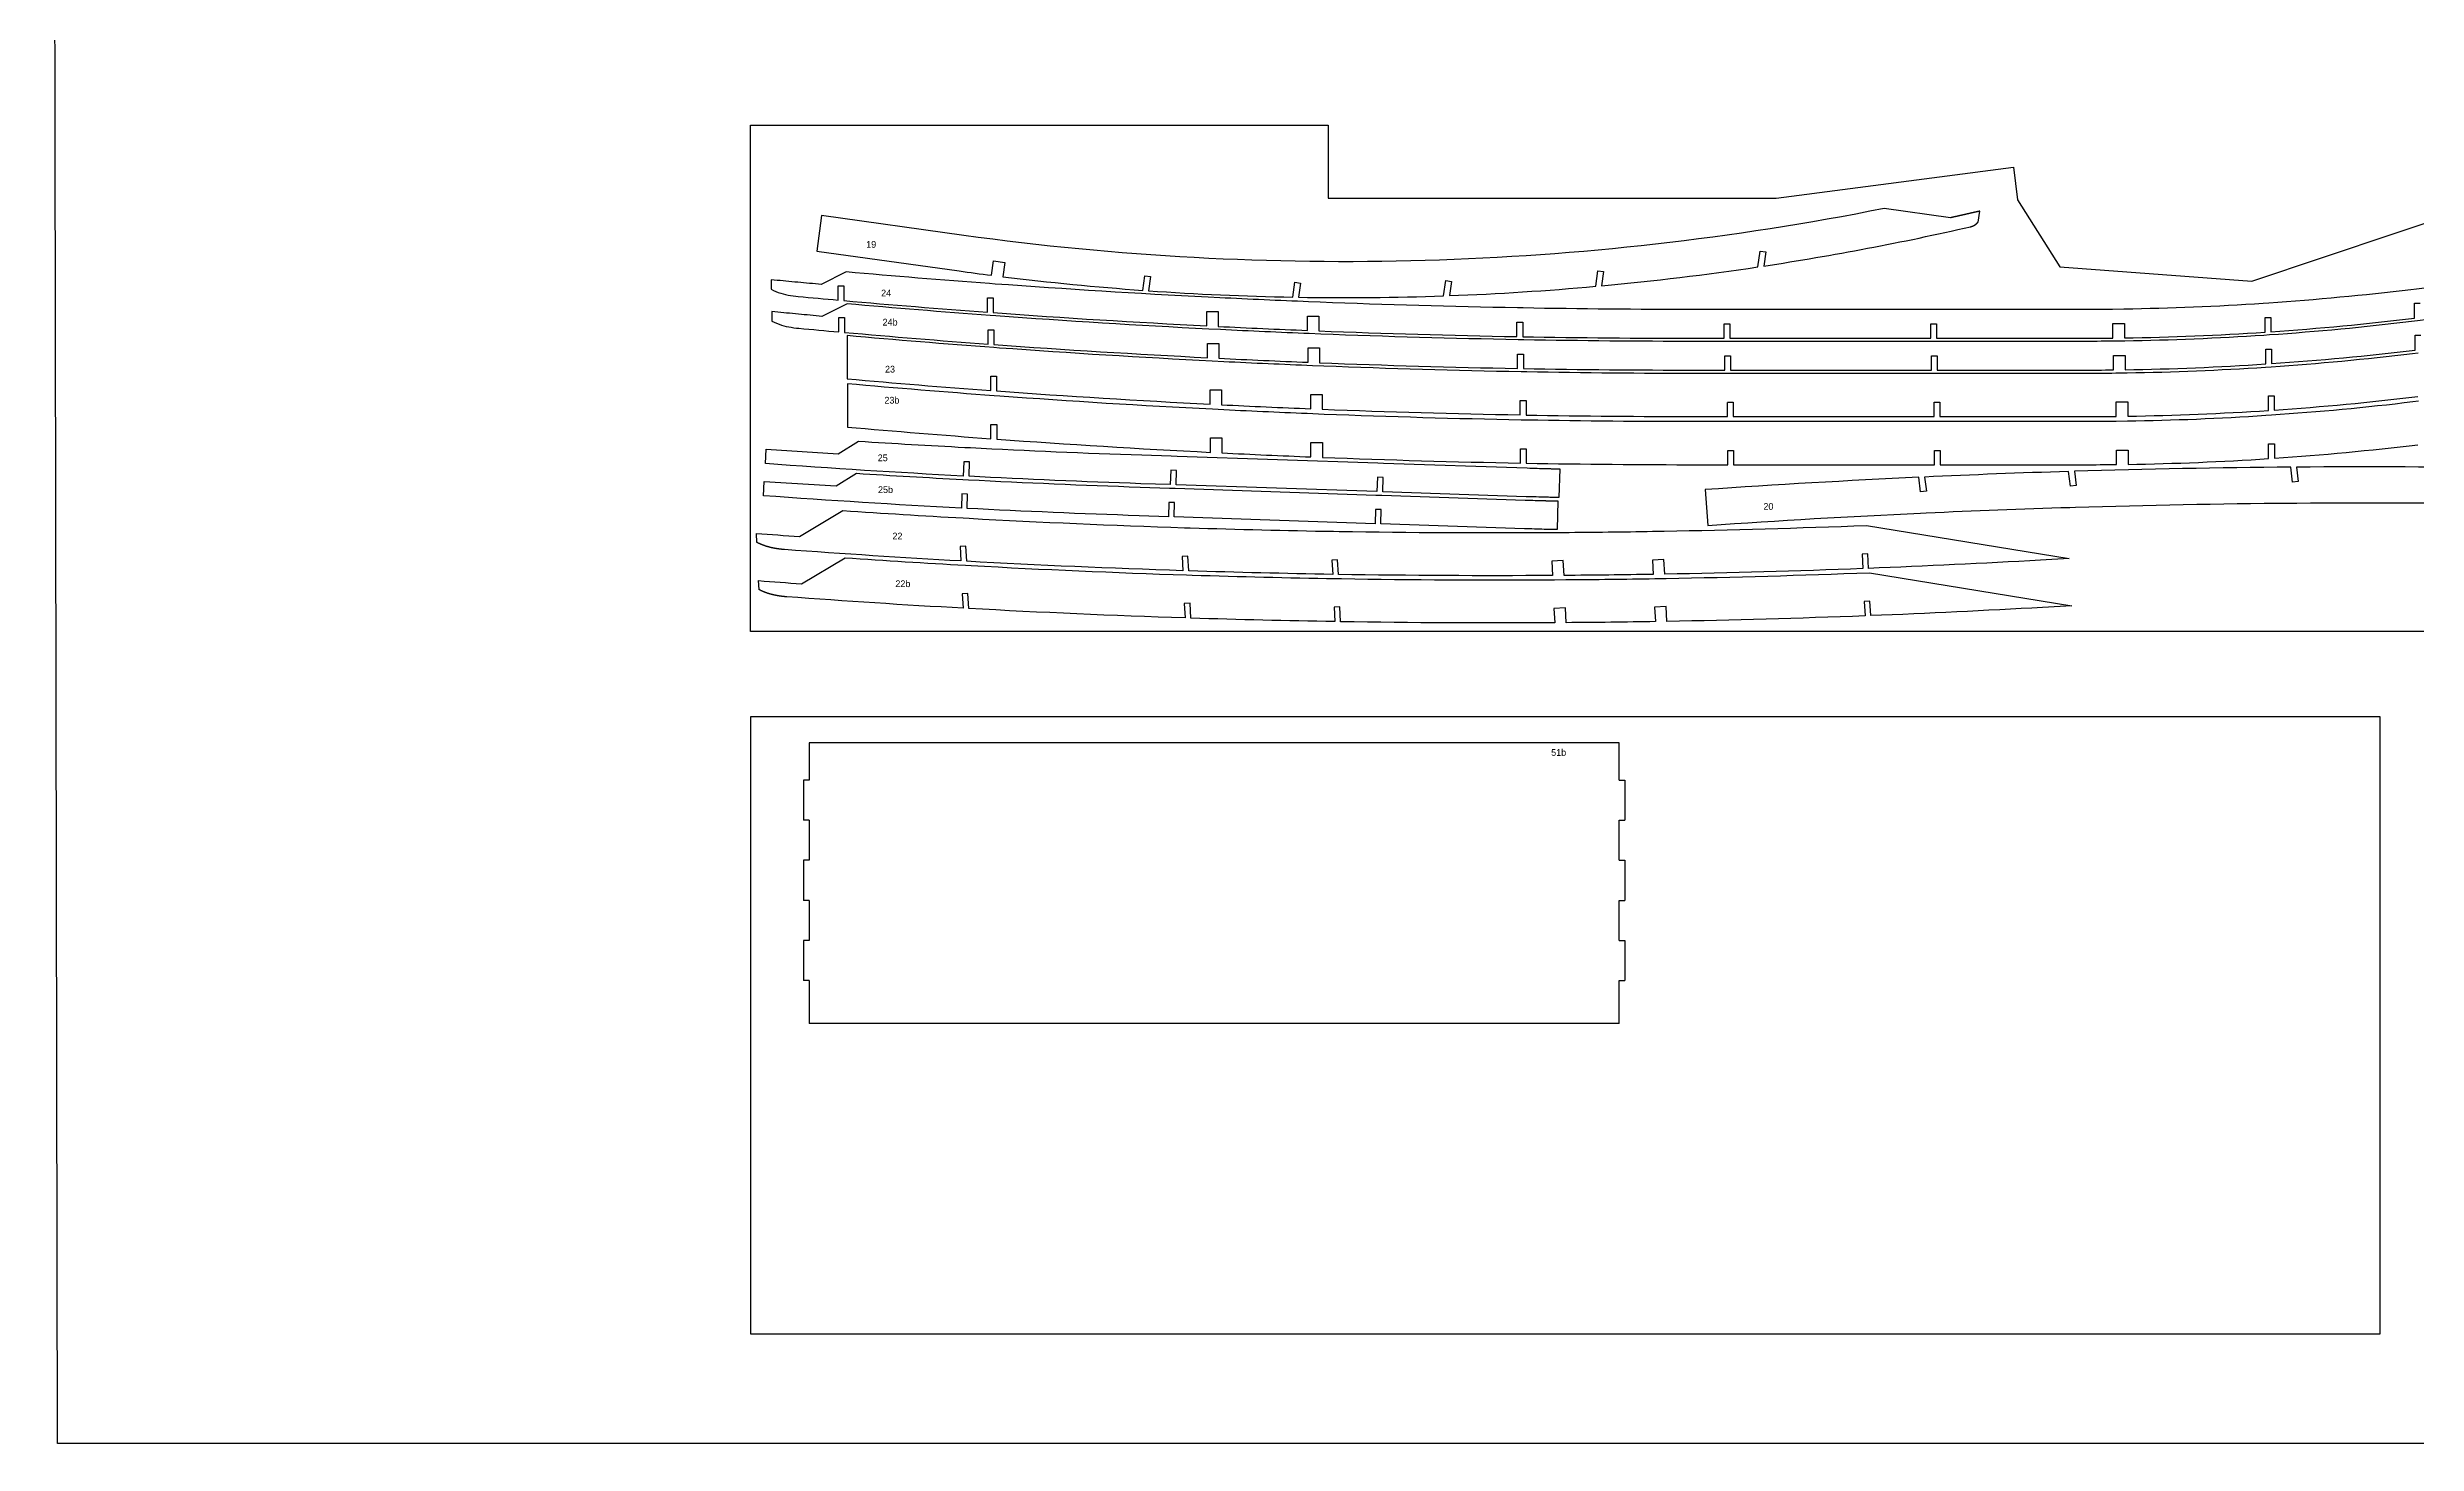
# Model space of a CAD drawing. Header units: inches. Extents: x -955 to -701, y -2104 to -1714.
# Drawn here: x -954.6 to -789.6, y -2103.8 to -2006.5 of the extents above; entities that cross this region are included whole.
import ezdxf

# ---------------------------------------------------------------- set-up
doc = ezdxf.new("R2010")
doc.units = ezdxf.units.IN
doc.header["$LTSCALE"] = 0.1
doc.header["$MEASUREMENT"] = 0
doc.layers.add('cockpit', color=1, linetype='Continuous', lineweight=20)
doc.layers.add('pic', color=1, linetype='Continuous')

msp = doc.modelspace()

# ---------------------------------------------------------------- linework, layer by layer
at = {"color": 7, "linetype": 'Continuous', "lineweight": 25}
for p, q in [((-845.17366, -2054.98115), (-901.57366, -2054.98115)), ((-901.57366, -2054.98115), (-901.57366, -2057.58761)), ((-845.17366, -2057.58761), (-845.17366, -2054.98115)), ((-901.57366, -2057.58761), (-901.97366, -2057.58761)), ((-901.97366, -2057.58761), (-901.97366, -2060.3824)), ((-845.17366, -2057.58761), (-844.77366, -2057.58761)), ((-844.77366, -2057.58761), (-844.77366, -2060.3824)), ((-901.57366, -2060.3824), (-901.97366, -2060.3824)), ((-901.57366, -2060.3824), (-901.57366, -2063.17718)), ((-845.17366, -2063.17718), (-845.17366, -2060.3824)), ((-845.17366, -2060.3824), (-844.77366, -2060.3824)), ((-901.57366, -2063.17718), (-901.97366, -2063.17718)), ((-901.97366, -2063.17718), (-901.97366, -2065.97197)), ((-845.17366, -2063.17718), (-844.77366, -2063.17718)), ((-844.77366, -2063.17718), (-844.77366, -2065.97197)), ((-901.57366, -2065.97197), (-901.97366, -2065.97197)), ((-901.57366, -2065.97197), (-901.57366, -2068.76675)), ((-845.17366, -2068.76675), (-845.17366, -2065.97197)), ((-845.17366, -2065.97197), (-844.77366, -2065.97197)), ((-901.57366, -2068.76675), (-901.97366, -2068.76675)), ((-901.97366, -2068.76675), (-901.97366, -2071.56154)), ((-845.17366, -2068.76675), (-844.77366, -2068.76675)), ((-844.77366, -2068.76675), (-844.77366, -2071.56154)), ((-901.57366, -2071.56154), (-901.97366, -2071.56154)), ((-901.57366, -2071.56154), (-901.57366, -2074.54464)), ((-845.17366, -2074.54464), (-845.17366, -2071.56154)), ((-845.17366, -2071.56154), (-844.77366, -2071.56154)), ((-845.17366, -2074.54464), (-901.57366, -2074.54464))]:
    msp.add_line(p, q, dxfattribs=at)
for points in [[(-820.10893, -2017.95836), (-820.11781, -2017.96043), (-820.12684, -2017.96253), (-820.13604, -2017.96467), (-820.14539, -2017.96685), (-820.1549, -2017.96906), (-820.16455, -2017.9713), (-820.17434, -2017.97358), (-820.18427, -2017.97589), (-820.19433, -2017.97822), (-820.20452, -2017.98059), (-820.21484, -2017.98299), (-820.22528, -2017.98541), (-820.23585, -2017.98787), (-820.24654, -2017.99035), (-820.25736, -2017.99286), (-820.2683, -2017.99539), (-820.27935, -2017.99796), (-820.29053, -2018.00055), (-820.30182, -2018.00316), (-820.31323, -2018.00581), (-820.32476, -2018.00848), (-820.33641, -2018.01117), (-820.34816, -2018.01389), (-820.36004, -2018.01664), (-820.37202, -2018.01941), (-820.38412, -2018.02221), (-820.39633, -2018.02503), (-820.40865, -2018.02788), (-820.42108, -2018.03075), (-820.43362, -2018.03365), (-820.44627, -2018.03657), (-820.45903, -2018.03951), (-820.4719, -2018.04248), (-820.48487, -2018.04548), (-820.49795, -2018.04849), (-820.51114, -2018.05153), (-820.52443, -2018.0546), (-820.53783, -2018.05769), (-820.55134, -2018.0608), (-820.56495, -2018.06393), (-820.57867, -2018.06708), (-820.59249, -2018.07026), (-820.60641, -2018.07347), (-820.62044, -2018.07669), (-820.63457, -2018.07994), (-820.6488, -2018.08321), (-820.66313, -2018.0865), (-820.67757, -2018.08981), (-820.69211, -2018.09315), (-820.70675, -2018.09651), (-820.7215, -2018.09989), (-820.73634, -2018.10329), (-820.75129, -2018.10672), (-820.76634, -2018.11017), (-820.78149, -2018.11364), (-820.79674, -2018.11713), (-820.81209, -2018.12064), (-820.82754, -2018.12418), (-820.84309, -2018.12773), (-820.85875, -2018.13131), (-820.8745, -2018.13491), (-820.89036, -2018.13853), (-820.90631, -2018.14217), (-820.92237, -2018.14584), (-820.93852, -2018.14952), (-820.95478, -2018.15323), (-820.97113, -2018.15696), (-820.98759, -2018.1607), (-821.00414, -2018.16448), (-821.0208, -2018.16827), (-821.03755, -2018.17208), (-821.0544, -2018.17591), (-821.07136, -2018.17977), (-821.08841, -2018.18365), (-821.10557, -2018.18754), (-821.12282, -2018.19146), (-821.14017, -2018.1954), (-821.15763, -2018.19936), (-821.17518, -2018.20335), (-821.19284, -2018.20735), (-821.2106, -2018.21137), (-821.22845, -2018.21542), (-821.24641, -2018.21949), (-821.26447, -2018.22358), (-821.28264, -2018.22768), (-821.3009, -2018.23182), (-821.31927, -2018.23597), (-821.33773, -2018.24014), (-821.3563, -2018.24433), (-821.37497, -2018.24855), (-821.39374, -2018.25278), (-821.41262, -2018.25704), (-821.43159, -2018.26131), (-821.45066, -2018.26561), (-821.46984, -2018.26993), (-821.48911, -2018.27427), (-821.50848, -2018.27863), (-821.52795, -2018.283), (-821.54752, -2018.2874), (-821.56719, -2018.29182), (-821.58694, -2018.29626), (-821.6068, -2018.30071), (-821.62674, -2018.30519), (-821.64677, -2018.30968), (-821.6669, -2018.31419), (-821.68711, -2018.31871), (-821.7074, -2018.32326), (-821.72778, -2018.32782), (-821.74824, -2018.33239), (-821.76879, -2018.33698), (-821.78941, -2018.34159), (-821.81011, -2018.34621), (-821.83089, -2018.35085), (-821.85174, -2018.3555), (-821.87267, -2018.36016), (-821.89367, -2018.36484), (-821.91474, -2018.36953), (-821.93588, -2018.37423), (-821.95709, -2018.37895), (-821.97836, -2018.38368), (-821.9997, -2018.38842), (-822.02111, -2018.39317), (-822.04257, -2018.39794), (-822.0641, -2018.40271), (-822.09008, -2018.40847), (-826.71111, -2017.76604, -0.083871569), (-890.79426, -2019.63865), (-900.70489, -2018.26084), (-901.04914, -2020.73703), (-891.13851, -2022.11484, 0.002917111), (-888.88375, -2022.41491), (-888.74454, -2021.41356), (-887.95216, -2021.52372), (-888.08986, -2022.51419, 0.012570778), (-878.33542, -2023.46557), (-878.19402, -2022.44848), (-877.79783, -2022.50356), (-877.93553, -2023.49403, 0.012883211), (-867.90115, -2023.93848), (-867.75677, -2022.89996), (-867.36058, -2022.95504), (-867.49828, -2023.94552, 0.012967589), (-857.38875, -2023.84945), (-857.24133, -2022.78909), (-856.84514, -2022.84417), (-856.98284, -2023.83464, 0.01309234), (-846.79633, -2023.18485), (-846.64579, -2022.102), (-846.2496, -2022.15708), (-846.3873, -2023.14755, 0.014062872), (-835.50271, -2021.83381), (-835.34873, -2020.72621), (-834.95254, -2020.78129), (-835.09024, -2021.77176, 0.018796359), (-820.69672, -2019.03391), (-820.69188, -2019.03279), (-820.68704, -2019.03164), (-820.6822, -2019.03046), (-820.67737, -2019.02926), (-820.67254, -2019.02803), (-820.66772, -2019.02678), (-820.6629, -2019.0255), (-820.65809, -2019.0242), (-820.65328, -2019.02287), (-820.64848, -2019.02152), (-820.64368, -2019.02014), (-820.63889, -2019.01874), (-820.63411, -2019.01732), (-820.62933, -2019.01586), (-820.62456, -2019.01439), (-820.61979, -2019.01289), (-820.61503, -2019.01136), (-820.61028, -2019.00981), (-820.60554, -2019.00824), (-820.6008, -2019.00664), (-820.59607, -2019.00502), (-820.59135, -2019.00337), (-820.58663, -2019.0017), (-820.58193, -2019.00001), (-820.57723, -2018.99829), (-820.57254, -2018.99655), (-820.56786, -2018.99478), (-820.56319, -2018.99299), (-820.55852, -2018.99118), (-820.55387, -2018.98934), (-820.54922, -2018.98748), (-820.54459, -2018.9856), (-820.53996, -2018.98369), (-820.53535, -2018.98176), (-820.53074, -2018.97981), (-820.52614, -2018.97783), (-820.52156, -2018.97583), (-820.51698, -2018.97381), (-820.51242, -2018.97176), (-820.50787, -2018.9697), (-820.50332, -2018.9676), (-820.49879, -2018.96549), (-820.49427, -2018.96336), (-820.48976, -2018.9612), (-820.48527, -2018.95902), (-820.48078, -2018.95681), (-820.47631, -2018.95459), (-820.47185, -2018.95234), (-820.4674, -2018.95007), (-820.46297, -2018.94778), (-820.45855, -2018.94546), (-820.45414, -2018.94313), (-820.44974, -2018.94077), (-820.44536, -2018.93839), (-820.44099, -2018.93599), (-820.43663, -2018.93356), (-820.43229, -2018.93112), (-820.42797, -2018.92865), (-820.42365, -2018.92616), (-820.41935, -2018.92365), (-820.41507, -2018.92112), (-820.4108, -2018.91857), (-820.40656, -2018.916), (-820.40232, -2018.91341), (-820.39809, -2018.9108), (-820.39388, -2018.90816), (-820.38968, -2018.9055), (-820.38549, -2018.90281), (-820.38132, -2018.90011), (-820.37715, -2018.89738), (-820.373, -2018.89463), (-820.36886, -2018.89185), (-820.36474, -2018.88906), (-820.36063, -2018.88624), (-820.35653, -2018.88341), (-820.35244, -2018.88055), (-820.34837, -2018.87766), (-820.34431, -2018.87476), (-820.34027, -2018.87184), (-820.33624, -2018.86889), (-820.33222, -2018.86593), (-820.32822, -2018.86294), (-820.32424, -2018.85993), (-820.32026, -2018.85691), (-820.31631, -2018.85386), (-820.31236, -2018.85079), (-820.30844, -2018.8477), (-820.30452, -2018.84459), (-820.30063, -2018.84146), (-820.29675, -2018.83831), (-820.29288, -2018.83515), (-820.28903, -2018.83196), (-820.2852, -2018.82875), (-820.28138, -2018.82552), (-820.27758, -2018.82228), (-820.27379, -2018.81901), (-820.27002, -2018.81573), (-820.26627, -2018.81243), (-820.26254, -2018.80911), (-820.25882, -2018.80577), (-820.25512, -2018.80241), (-820.25143, -2018.79903), (-820.24776, -2018.79564), (-820.24412, -2018.79222), (-820.24048, -2018.78879), (-820.23687, -2018.78534), (-820.23328, -2018.78188), (-820.2297, -2018.77839), (-820.22614, -2018.77489), (-820.2226, -2018.77137), (-820.21908, -2018.76784), (-820.21557, -2018.76429), (-820.21209, -2018.76072), (-820.20862, -2018.75713), (-820.20518, -2018.75353), (-820.20175, -2018.74991), (-820.19834, -2018.74627), (-820.19495, -2018.74262), (-820.19158, -2018.73895), (-820.18824, -2018.73526), (-820.18491, -2018.73156), (-820.1816, -2018.72785), (-820.17831, -2018.72411), (-820.17504, -2018.72037), (-820.1718, -2018.7166), (-820.16857, -2018.71282), (-820.16537, -2018.70903), (-820.16218, -2018.70522), (-820.05696, -2017.94834), (-820.10314, -2017.95622)], [(-778.05069, -2021.60112, -0.0151774), (-789.62627, -2023.37498), (-790.02216, -2023.42299, -0.012883211), (-799.91957, -2024.35484), (-800.31547, -2024.38144), (-800.31547, -2024.38144, -0.012570778), (-810.00752, -2024.77819), (-810.79931, -2024.78906, -0.002917111), (-813.05058, -2024.80219), (-823.05652, -2024.80219), (-823.45652, -2024.80219), (-837.45652, -2024.80219), (-837.85652, -2024.80219), (-839.90097, -2024.80219, -0.004468698), (-851.84771, -2024.69542), (-852.24652, -2024.68817, -0.005145681), (-865.99789, -2024.29253), (-866.7955, -2024.26089, -0.0023172), (-872.98446, -2023.98293), (-873.78208, -2023.94292, -0.005560235), (-888.61898, -2023.02435), (-889.01779, -2022.99509, -0.003741465), (-898.98795, -2022.18539), (-900.73071, -2023.05678), (-900.93603, -2023.03804), (-901.14131, -2023.01924), (-901.34654, -2023.00038), (-901.55172, -2022.98146), (-901.75686, -2022.96249), (-901.96196, -2022.94345), (-902.16702, -2022.92435), (-902.37204, -2022.9052), (-902.57702, -2022.88598), (-902.78195, -2022.86671), (-902.98685, -2022.84737), (-903.19171, -2022.82798), (-903.39653, -2022.80852), (-903.60131, -2022.78901), (-903.80605, -2022.76943), (-904.01076, -2022.7498), (-904.21543, -2022.7301), (-904.21543, -2023.38695), (-904.05404, -2023.46828), (-903.89028, -2023.54077), (-903.72431, -2023.60498), (-903.55629, -2023.66147), (-903.38635, -2023.71081), (-903.21466, -2023.75358), (-903.04137, -2023.79033), (-902.86663, -2023.82165), (-902.69058, -2023.84808), (-902.51339, -2023.87021), (-902.3352, -2023.8886, 0.001037447), (-899.56475, -2024.14194), (-899.56475, -2023.14194), (-899.16475, -2023.14194), (-899.16475, -2024.17756, 0.003741465), (-889.16475, -2024.98968), (-889.16475, -2023.98968), (-888.76475, -2023.98968), (-888.76475, -2025.01903, 0.005560235), (-873.88346, -2025.94035), (-873.88346, -2024.94035), (-873.08346, -2024.94035), (-873.08346, -2025.98047, 0.0023172), (-866.87597, -2026.25927), (-866.87597, -2025.25927), (-866.07597, -2025.25927), (-866.07597, -2026.29101, 0.005145681), (-852.28346, -2026.68783), (-852.28346, -2025.68783), (-851.88346, -2025.68783), (-851.88346, -2026.6951, 0.004468698), (-839.90097, -2026.80219), (-837.85652, -2026.80219), (-837.85652, -2025.80219), (-837.45652, -2025.80219), (-837.45652, -2026.80219), (-823.45652, -2026.80219), (-823.45652, -2025.80219), (-823.05652, -2025.80219), (-823.05652, -2026.80219), (-813.05058, -2026.80219, 0.002917111), (-810.77597, -2026.78892), (-810.77597, -2025.77794), (-809.97597, -2025.77794), (-809.97597, -2026.77794, 0.012570778), (-800.18346, -2026.37708), (-800.18346, -2025.35021), (-799.78346, -2025.35021), (-799.78346, -2026.35021, 0.012883211), (-789.78346, -2025.40869), (-789.78346, -2024.36019), (-789.38346, -2024.36019)], [(-778.0014, -2023.82131, -0.0151774), (-789.57698, -2025.59518), (-789.97288, -2025.64318, -0.012883211), (-799.87028, -2026.57504), (-800.26618, -2026.60164), (-800.26618, -2026.60164, -0.012570778), (-809.95823, -2026.99839), (-810.75002, -2027.00925, -0.002917111), (-813.00129, -2027.02239), (-823.00723, -2027.02239), (-823.40723, -2027.02239), (-837.40723, -2027.02239), (-837.80723, -2027.02239), (-839.85169, -2027.02239, -0.004468698), (-851.79842, -2026.91561), (-852.19723, -2026.90836, -0.005145681), (-865.9486, -2026.51273), (-866.74621, -2026.48108, -0.0023172), (-872.93518, -2026.20312), (-873.73279, -2026.16311, -0.005560235), (-888.56969, -2025.24455), (-888.9685, -2025.21528, -0.003741465), (-898.93867, -2024.40559), (-900.68143, -2025.27697), (-900.88675, -2025.25823), (-901.09202, -2025.23943), (-901.29725, -2025.22057), (-901.50244, -2025.20166), (-901.70758, -2025.18268), (-901.91268, -2025.16364), (-902.11774, -2025.14455), (-902.32275, -2025.12539), (-902.52773, -2025.10618), (-902.73266, -2025.0869), (-902.93756, -2025.06757), (-903.14242, -2025.04817), (-903.34724, -2025.02872), (-903.55202, -2025.0092), (-903.75677, -2024.98963), (-903.96147, -2024.96999), (-904.16615, -2024.9503), (-904.16615, -2025.60714), (-904.00475, -2025.68848), (-903.84099, -2025.76097), (-903.67502, -2025.82517), (-903.507, -2025.88166), (-903.33707, -2025.93101), (-903.16538, -2025.97377), (-902.99209, -2026.01053), (-902.81734, -2026.04184), (-902.6413, -2026.06828), (-902.4641, -2026.09041), (-902.28591, -2026.1088, 0.001037447), (-899.51547, -2026.36214), (-899.51547, -2025.36214), (-899.11547, -2025.36214), (-899.11547, -2026.39776, 0.003741465), (-889.11547, -2027.20987), (-889.11547, -2026.20987), (-888.71547, -2026.20987), (-888.71547, -2027.23923, 0.005560235), (-873.83417, -2028.16054), (-873.83417, -2027.16054), (-873.03417, -2027.16054), (-873.03417, -2028.20067, 0.0023172), (-866.82669, -2028.47946), (-866.82669, -2027.47946), (-866.02669, -2027.47946), (-866.02669, -2028.5112, 0.005145681), (-852.23417, -2028.90802), (-852.23417, -2027.90802), (-851.83417, -2027.90802), (-851.83417, -2028.91529, 0.004468698), (-839.85169, -2029.02239), (-837.80723, -2029.02239), (-837.80723, -2028.02239), (-837.40723, -2028.02239), (-837.40723, -2029.02239), (-823.40723, -2029.02239), (-823.40723, -2028.02239), (-823.00723, -2028.02239), (-823.00723, -2029.02239), (-813.00129, -2029.02239, 0.002917111), (-810.72669, -2029.00911), (-810.72669, -2027.99814), (-809.92669, -2027.99814), (-809.92669, -2028.99814, 0.012570778), (-800.13417, -2028.59727), (-800.13417, -2027.5704), (-799.73417, -2027.5704), (-799.73417, -2028.5704, 0.012883211), (-789.73417, -2027.62889), (-789.73417, -2026.58038), (-789.33417, -2026.58038)], [(-789.51411, -2027.83875), (-789.90796, -2027.8865, -0.012883211), (-799.75406, -2028.81353), (-800.14791, -2028.83999, -0.012570778), (-809.78973, -2029.23468), (-810.57741, -2029.24549, -0.002917111), (-812.81702, -2029.25856), (-822.82296, -2029.25856), (-823.22296, -2029.25856), (-837.22296, -2029.25856), (-837.62296, -2029.25856), (-839.66741, -2029.25856, -0.004468698), (-851.59627, -2029.15194), (-851.99448, -2029.1447, -0.005145681), (-865.72528, -2028.74966), (-866.5217, -2028.71806, -0.0023172), (-872.7014, -2028.44052), (-873.49782, -2028.40057, -0.005560235), (-888.31253, -2027.48338), (-888.71074, -2027.45415, -0.003841201), (-898.93119, -2026.62208), (-898.93119, -2029.63393, 0.003741465), (-888.93119, -2030.44604), (-888.93119, -2029.44604), (-888.53119, -2029.44604), (-888.53119, -2030.4754, 0.005560235), (-873.64989, -2031.39671), (-873.64989, -2030.39671), (-872.84989, -2030.39671), (-872.84989, -2031.43684, 0.0023172), (-866.64241, -2031.71563), (-866.64241, -2030.71563), (-865.84241, -2030.71563), (-865.84241, -2031.74737, 0.005145681), (-852.04989, -2032.14419), (-852.04989, -2031.14419), (-851.64989, -2031.14419), (-851.64989, -2032.15146, 0.004468698), (-839.66741, -2032.25856), (-837.62296, -2032.25856), (-837.62296, -2031.27855)], [(-789.49834, -2031.19424), (-789.89218, -2031.242, -0.012883211), (-799.73829, -2032.16902), (-800.13214, -2032.19548, -0.012570778), (-809.77395, -2032.59018), (-810.56164, -2032.60098, -0.002917111), (-812.80124, -2032.61405), (-822.80718, -2032.61405), (-823.20718, -2032.61405), (-837.20718, -2032.61405), (-837.60718, -2032.61405), (-839.65164, -2032.61405, -0.004468698), (-851.5805, -2032.50744), (-851.97871, -2032.5002, -0.005145681), (-865.7095, -2032.10516), (-866.50593, -2032.07356, -0.0023172), (-872.68563, -2031.79601), (-873.48205, -2031.75607, -0.005560235), (-888.29675, -2030.83887), (-888.69496, -2030.80965, -0.003841201), (-898.91542, -2029.97758), (-898.91542, -2032.98942, 0.003741465), (-888.91542, -2033.80154), (-888.91542, -2032.80154), (-888.51542, -2032.80154), (-888.51542, -2033.83089, 0.005560235), (-873.63412, -2034.75221), (-873.63412, -2033.75221), (-872.83412, -2033.75221), (-872.83412, -2034.79233, 0.0023172), (-866.62664, -2035.07113), (-866.62664, -2034.07113), (-865.82664, -2034.07113), (-865.82664, -2035.10287, 0.005145681), (-852.03412, -2035.49969), (-852.03412, -2034.49969), (-851.63412, -2034.49969), (-851.63412, -2035.50696, 0.004468698), (-839.65164, -2035.61405), (-837.60718, -2035.61405), (-837.60718, -2034.63405)], [(-837.62296, -2031.25856), (-837.22296, -2031.25856), (-837.22296, -2032.25856), (-823.22296, -2032.25856), (-823.22296, -2031.25856), (-822.82296, -2031.25856), (-822.82296, -2032.25856), (-812.81702, -2032.25856, 0.002917111), (-810.54241, -2032.24529), (-810.54241, -2031.23431), (-809.74241, -2031.23431), (-809.74241, -2032.23431, 0.012570778), (-799.94989, -2031.83344), (-799.94989, -2030.80657), (-799.54989, -2030.80657), (-799.54989, -2031.80657, 0.012883211), (-789.54989, -2030.86506)], [(-837.60718, -2034.61405), (-837.20718, -2034.61405), (-837.20718, -2035.61405), (-823.20718, -2035.61405), (-823.20718, -2034.61405), (-822.80718, -2034.61405), (-822.80718, -2035.61405), (-812.80124, -2035.61405, 0.002917111), (-810.52664, -2035.60078), (-810.52664, -2034.5898), (-809.72664, -2034.5898), (-809.72664, -2035.5898, 0.012570778), (-799.93412, -2035.18894), (-799.93412, -2034.16207), (-799.53412, -2034.16207), (-799.53412, -2035.16207, 0.012883211), (-789.53412, -2034.22055)], [(-782.87268, -2035.84412, 0.005636798), (-797.98763, -2035.78304), (-797.86848, -2036.77591), (-798.26588, -2036.82149), (-798.39014, -2035.78607, 0.00562217), (-813.46326, -2036.07365), (-813.3441, -2037.06653), (-813.7415, -2037.11211), (-813.86465, -2036.08595, 0.003741465), (-823.89018, -2036.47115), (-823.77102, -2037.46403), (-824.16817, -2037.51169), (-824.29082, -2036.48967, 0.005560624), (-839.17692, -2037.34814), (-838.97952, -2039.84047, -0.005550973), (-824.17465, -2038.98697), (-823.7755, -2038.96852, -0.003741465), (-813.78736, -2038.58475), (-813.38746, -2038.57251, -0.00562217), (-798.37056, -2038.28599), (-797.96955, -2038.28297, -0.005636798), (-782.91096, -2038.34383)], [(-813.63289, -2045.44033), (-815.67404, -2045.55654, -0.004468698), (-827.64324, -2046.13069), (-827.70049, -2045.12505), (-828.09984, -2045.14779), (-828.04301, -2046.14617, -0.005145681), (-841.83578, -2046.53395), (-841.89442, -2045.50388), (-842.69313, -2045.54935), (-842.63629, -2046.54773, -0.0023172), (-848.84958, -2046.62222), (-848.9087, -2045.58377), (-849.70741, -2045.62924), (-849.65057, -2046.62763, -0.005560235), (-864.56018, -2046.55364), (-864.61869, -2045.52595), (-865.01804, -2045.54869), (-864.9612, -2046.54707, -0.003741465), (-874.99119, -2046.30466), (-875.05006, -2045.27071), (-875.44941, -2045.29345), (-875.39257, -2046.29183, -0.00562217), (-890.45418, -2045.63639), (-890.51357, -2044.59313), (-890.91292, -2044.61587), (-890.85609, -2045.61425, -0.004588999), (-903.13603, -2044.82094), (-903.15153, -2044.81978), (-903.16704, -2044.81858), (-903.18256, -2044.81735), (-903.19807, -2044.81609), (-903.21358, -2044.81479), (-903.2291, -2044.81345), (-903.24461, -2044.81209), (-903.26013, -2044.81068), (-903.27565, -2044.80924), (-903.29116, -2044.80777), (-903.30668, -2044.80626), (-903.3222, -2044.80471), (-903.33771, -2044.80313), (-903.35323, -2044.80151), (-903.36874, -2044.79985), (-903.38425, -2044.79816), (-903.39977, -2044.79643), (-903.41527, -2044.79466), (-903.43078, -2044.79286), (-903.44629, -2044.79102), (-903.46179, -2044.78914), (-903.47729, -2044.78722), (-903.49278, -2044.78526), (-903.50828, -2044.78327), (-903.52377, -2044.78124), (-903.53925, -2044.77916), (-903.55473, -2044.77705), (-903.57021, -2044.7749), (-903.58568, -2044.77271), (-903.60115, -2044.77048), (-903.61662, -2044.76821), (-903.63207, -2044.7659), (-903.64753, -2044.76355), (-903.66297, -2044.76116), (-903.67841, -2044.75873), (-903.69385, -2044.75626), (-903.70928, -2044.75375), (-903.7247, -2044.7512), (-903.74011, -2044.7486), (-903.75552, -2044.74596), (-903.77092, -2044.74328), (-903.78631, -2044.74056), (-903.8017, -2044.7378), (-903.81708, -2044.73499), (-903.83244, -2044.73215), (-903.8478, -2044.72925), (-903.86315, -2044.72632), (-903.8785, -2044.72334), (-903.89383, -2044.72032), (-903.90915, -2044.71725), (-903.92446, -2044.71415), (-903.93977, -2044.71099), (-903.95506, -2044.7078), (-903.97034, -2044.70455), (-903.98561, -2044.70127), (-904.00087, -2044.69793), (-904.01612, -2044.69456), (-904.03136, -2044.69114), (-904.04659, -2044.68767), (-904.0618, -2044.68416), (-904.077, -2044.6806), (-904.09219, -2044.67699), (-904.10737, -2044.67334), (-904.12253, -2044.66964), (-904.13768, -2044.6659), (-904.15282, -2044.6621), (-904.16795, -2044.65826), (-904.18306, -2044.65438), (-904.19815, -2044.65044), (-904.21323, -2044.64646), (-904.2283, -2044.64243), (-904.24335, -2044.63835), (-904.25839, -2044.63423), (-904.27341, -2044.63005), (-904.28841, -2044.62583), (-904.3034, -2044.62156), (-904.31838, -2044.61723), (-904.33334, -2044.61286), (-904.34828, -2044.60844), (-904.3632, -2044.60397), (-904.37811, -2044.59945), (-904.393, -2044.59488), (-904.40787, -2044.59026), (-904.42272, -2044.58559), (-904.43756, -2044.58087), (-904.45238, -2044.57609), (-904.46718, -2044.57127), (-904.48196, -2044.56639), (-904.49672, -2044.56146), (-904.51147, -2044.55648), (-904.52619, -2044.55145), (-904.54089, -2044.54637), (-904.55558, -2044.54123), (-904.57024, -2044.53604), (-904.58489, -2044.5308), (-904.59951, -2044.52551), (-904.61411, -2044.52016), (-904.6214, -2044.51746), (-904.62505, -2044.51611), (-904.62871, -2044.51475), (-904.64341, -2044.50924), (-904.65809, -2044.50367), (-904.67274, -2044.49804), (-904.68738, -2044.49234), (-904.702, -2044.48658), (-904.71659, -2044.48075), (-904.73116, -2044.47486), (-904.7457, -2044.4689), (-904.76022, -2044.46287), (-904.7747, -2044.45677), (-904.78916, -2044.4506), (-904.80359, -2044.44436), (-904.81799, -2044.43805), (-904.83235, -2044.43166), (-904.84668, -2044.4252), (-904.86097, -2044.41866), (-904.87523, -2044.41205), (-904.88945, -2044.40536), (-904.90363, -2044.39859), (-904.91777, -2044.39174), (-904.93187, -2044.38481), (-904.94593, -2044.3778), (-904.95994, -2044.3707), (-904.97391, -2044.36353), (-904.98783, -2044.35626), (-904.99478, -2044.3526), (-905.00171, -2044.34892), (-905.00863, -2044.34521), (-905.01553, -2044.34148), (-905.02243, -2044.33773), (-905.02931, -2044.33396), (-905.03618, -2044.33016), (-905.04304, -2044.32635), (-905.04988, -2044.32251), (-905.05671, -2044.31865), (-905.09246, -2043.69074, 0.00112038), (-902.10078, -2043.914), (-899.07006, -2042.10178, 0.003145024), (-890.69017, -2042.61884), (-890.29006, -2042.64088, 0.00562217), (-875.29585, -2043.29339), (-874.89627, -2043.30616, 0.003741465), (-864.91116, -2043.54749), (-864.51193, -2043.55403, 0.005560235), (-849.66905, -2043.62768), (-848.87164, -2043.6223, 0.0023172), (-842.68615, -2043.54815), (-841.88922, -2043.53442, 0.00530309), (-827.73816, -2043.13657), (-813.63289, -2045.44033)]]:
    msp.add_lwpolyline(points, format="xyb", dxfattribs=at)
at = {"color": 7, "linetype": 'Continuous'}
for points in [[(-899.55747, -2034.8582), (-898.1439, -2033.97748, 0.002775824), (-890.73493, -2034.40596), (-890.33659, -2034.42666, 0.004468698), (-878.40026, -2034.93643), (-876.35697, -2035.00541), (-875.9572, -2035.0189), (-861.96517, -2035.49123), (-861.5654, -2035.50473), (-851.56515, -2035.84231, 0.001784595), (-850.1885, -2035.88386), (-850.15745, -2035.88468), (-850.12641, -2035.88546), (-850.09537, -2035.88623), (-850.06435, -2035.88697), (-850.03333, -2035.88768), (-850.00232, -2035.88837), (-849.97131, -2035.88903), (-849.94031, -2035.88967), (-849.90932, -2035.89028), (-849.87834, -2035.89087), (-849.84736, -2035.89143), (-849.8164, -2035.89196), (-849.78543, -2035.89247), (-849.75448, -2035.89296), (-849.72353, -2035.89341), (-849.6926, -2035.89384), (-849.66167, -2035.89424), (-849.63074, -2035.89462), (-849.59983, -2035.89497), (-849.56892, -2035.89529), (-849.53802, -2035.89559), (-849.50713, -2035.89586), (-849.47624, -2035.8961), (-849.44536, -2035.89632), (-849.41449, -2035.8965), (-849.38363, -2035.89666), (-849.35278, -2035.8968), (-849.32193, -2035.8969), (-849.2911, -2035.89698), (-849.35861, -2037.89679), (-849.4389, -2037.8964), (-849.51919, -2037.89583), (-849.59948, -2037.89509), (-849.67976, -2037.89418), (-849.76005, -2037.89309), (-849.84033, -2037.89184), (-849.92061, -2037.89043), (-850.00089, -2037.88885), (-850.08117, -2037.88711), (-850.16144, -2037.88521), (-850.2417, -2037.88315, -0.001784594), (-851.63263, -2037.84117), (-861.63287, -2037.50359), (-861.59914, -2036.50416), (-861.99891, -2036.49066), (-862.03265, -2037.49009), (-876.02468, -2037.01776), (-875.99094, -2036.01833), (-876.39071, -2036.00484), (-876.42445, -2037.00427), (-878.46774, -2036.93529, -0.004468698), (-890.43979, -2036.42399), (-890.40605, -2035.42456), (-890.80582, -2035.41107), (-890.83931, -2036.40323, -0.005145681), (-904.61059, -2035.54131), (-904.57683, -2034.54111)], [(-899.69206, -2037.09299), (-898.27849, -2036.21227, 0.002775824), (-890.86952, -2036.64075), (-890.47119, -2036.66144, 0.004468698), (-878.53485, -2037.17122), (-876.49156, -2037.24019), (-876.09179, -2037.25369), (-862.09976, -2037.72602), (-861.69999, -2037.73951), (-851.69975, -2038.07709, 0.001784595), (-850.32309, -2038.11865), (-850.29204, -2038.11946), (-850.261, -2038.12025), (-850.22997, -2038.12101), (-850.19894, -2038.12175), (-850.16792, -2038.12247), (-850.13691, -2038.12316), (-850.1059, -2038.12382), (-850.0749, -2038.12446), (-850.04391, -2038.12507), (-850.01293, -2038.12566), (-849.98196, -2038.12622), (-849.95099, -2038.12675), (-849.92003, -2038.12726), (-849.88907, -2038.12774), (-849.85813, -2038.1282), (-849.82719, -2038.12863), (-849.79626, -2038.12903), (-849.76533, -2038.12941), (-849.73442, -2038.12976), (-849.70351, -2038.13008), (-849.67261, -2038.13038), (-849.64172, -2038.13065), (-849.61083, -2038.13089), (-849.57996, -2038.1311), (-849.54909, -2038.13129), (-849.51823, -2038.13145), (-849.48737, -2038.13158), (-849.45653, -2038.13169), (-849.42569, -2038.13177), (-849.4932, -2040.13158), (-849.57349, -2040.13118), (-849.65378, -2040.13062), (-849.73407, -2040.12987), (-849.81435, -2040.12896), (-849.89464, -2040.12788), (-849.97493, -2040.12663), (-850.05521, -2040.12522), (-850.13548, -2040.12364), (-850.21576, -2040.1219), (-850.29603, -2040.12), (-850.37629, -2040.11794, -0.001784594), (-851.76722, -2040.07596), (-861.76747, -2039.73838), (-861.73373, -2038.73894), (-862.1335, -2038.72545), (-862.16724, -2039.72488), (-876.15927, -2039.25255), (-876.12553, -2038.25312), (-876.5253, -2038.23962), (-876.55904, -2039.23905), (-878.60233, -2039.17008, -0.004468698), (-890.57438, -2038.65878), (-890.54064, -2037.65935), (-890.94041, -2037.64585), (-890.9739, -2038.63802, -0.005145681), (-904.74518, -2037.77609), (-904.71142, -2036.7759)]]:
    msp.add_lwpolyline(points, format="xyb", close=True, dxfattribs=at)
at = {"color": 7, "linetype": 'Continuous', "lineweight": 25}
msp.add_lwpolyline([(-827.9499, -2039.84214), (-813.82022, -2042.14988), (-815.82554, -2042.26405, -0.004468698), (-827.79474, -2042.8382), (-827.85199, -2041.83256), (-828.25134, -2041.8553), (-828.19451, -2042.85368, -0.005145681), (-841.98728, -2043.24146), (-842.04592, -2042.21139), (-842.84463, -2042.25686), (-842.78779, -2043.25524, -0.0023172), (-849.00108, -2043.32973), (-849.0602, -2042.29128), (-849.85891, -2042.33676), (-849.80207, -2043.33514, -0.005560235), (-864.71168, -2043.26115), (-864.77019, -2042.23346), (-865.16954, -2042.2562), (-865.1127, -2043.25458, -0.003741465), (-875.14269, -2043.01217), (-875.20156, -2041.97823), (-875.60091, -2042.00096), (-875.54407, -2042.99935, -0.00562217), (-890.60568, -2042.3439), (-890.66507, -2041.30064), (-891.06442, -2041.32338), (-891.00759, -2042.32176, -0.004588999), (-903.28753, -2041.52845), (-903.30303, -2041.52729), (-903.31854, -2041.52609), (-903.33406, -2041.52486), (-903.34957, -2041.5236), (-903.36508, -2041.5223), (-903.3806, -2041.52097), (-903.39611, -2041.5196), (-903.41163, -2041.51819), (-903.42715, -2041.51676), (-903.44266, -2041.51528), (-903.45818, -2041.51377), (-903.4737, -2041.51222), (-903.48921, -2041.51064), (-903.50473, -2041.50902), (-903.52024, -2041.50737), (-903.53575, -2041.50567), (-903.55127, -2041.50394), (-903.56677, -2041.50218), (-903.58228, -2041.50037), (-903.59779, -2041.49853), (-903.61329, -2041.49665), (-903.62879, -2041.49473), (-903.64428, -2041.49278), (-903.65978, -2041.49078), (-903.67527, -2041.48875), (-903.69075, -2041.48668), (-903.70623, -2041.48457), (-903.72171, -2041.48241), (-903.73718, -2041.48023), (-903.75265, -2041.478), (-903.76812, -2041.47573), (-903.78357, -2041.47342), (-903.79903, -2041.47107), (-903.81447, -2041.46868), (-903.82991, -2041.46625), (-903.84535, -2041.46378), (-903.86078, -2041.46126), (-903.8762, -2041.45871), (-903.89161, -2041.45611), (-903.90702, -2041.45348), (-903.92242, -2041.4508), (-903.93781, -2041.44808), (-903.9532, -2041.44531), (-903.96858, -2041.44251), (-903.98394, -2041.43966), (-903.9993, -2041.43677), (-904.01465, -2041.43383), (-904.03, -2041.43085), (-904.04533, -2041.42783), (-904.06065, -2041.42477), (-904.07596, -2041.42166), (-904.09127, -2041.41851), (-904.10656, -2041.41531), (-904.12184, -2041.41207), (-904.13711, -2041.40878), (-904.15237, -2041.40545), (-904.16762, -2041.40207), (-904.18286, -2041.39865), (-904.19809, -2041.39518), (-904.2133, -2041.39167), (-904.2285, -2041.38811), (-904.24369, -2041.3845), (-904.25887, -2041.38085), (-904.27403, -2041.37715), (-904.28918, -2041.37341), (-904.30432, -2041.36962), (-904.31945, -2041.36578), (-904.33456, -2041.36189), (-904.34965, -2041.35796), (-904.36473, -2041.35397), (-904.3798, -2041.34995), (-904.39485, -2041.34587), (-904.40989, -2041.34174), (-904.42491, -2041.33757), (-904.43991, -2041.33334), (-904.4549, -2041.32907), (-904.46988, -2041.32475), (-904.48484, -2041.32038), (-904.49978, -2041.31596), (-904.5147, -2041.31149), (-904.52961, -2041.30696), (-904.5445, -2041.30239), (-904.55937, -2041.29777), (-904.57422, -2041.2931), (-904.58906, -2041.28838), (-904.60388, -2041.2836), (-904.61868, -2041.27878), (-904.63346, -2041.2739), (-904.64822, -2041.26898), (-904.66297, -2041.264), (-904.67769, -2041.25896), (-904.69239, -2041.25388), (-904.70708, -2041.24874), (-904.72174, -2041.24356), (-904.73639, -2041.23831), (-904.75101, -2041.23302), (-904.76561, -2041.22767), (-904.7729, -2041.22498), (-904.77655, -2041.22362), (-904.78021, -2041.22226), (-904.79491, -2041.21675), (-904.80959, -2041.21118), (-904.82424, -2041.20555), (-904.83888, -2041.19985), (-904.8535, -2041.19409), (-904.86809, -2041.18826), (-904.88266, -2041.18237), (-904.8972, -2041.17641), (-904.91172, -2041.17038), (-904.9262, -2041.16428), (-904.94066, -2041.15811), (-904.95509, -2041.15187), (-904.96949, -2041.14556), (-904.98385, -2041.13917), (-904.99818, -2041.13271), (-905.01247, -2041.12617), (-905.02673, -2041.11956), (-905.04095, -2041.11287), (-905.05513, -2041.1061), (-905.06927, -2041.09925), (-905.08337, -2041.09232), (-905.09743, -2041.08531), (-905.11144, -2041.07822), (-905.12541, -2041.07104), (-905.13933, -2041.06378), (-905.14628, -2041.06011), (-905.15321, -2041.05643), (-905.16013, -2041.05272), (-905.16703, -2041.04899), (-905.17393, -2041.04524), (-905.18081, -2041.04147), (-905.18768, -2041.03768), (-905.19454, -2041.03386), (-905.20138, -2041.03002), (-905.20821, -2041.02616), (-905.24396, -2040.39825, 0.00112038), (-902.25228, -2040.62151), (-899.22156, -2038.80929, 0.003145024), (-890.84167, -2039.32635), (-890.44156, -2039.3484, 0.00562217), (-875.44735, -2040.0009), (-875.04777, -2040.01367, 0.003741465), (-865.06266, -2040.255), (-864.66343, -2040.26154, 0.005560235), (-849.82055, -2040.3352), (-849.02314, -2040.32981, 0.0023172), (-842.83765, -2040.25566), (-842.04072, -2040.24194, 0.005280552)], format="xyb", close=True, dxfattribs=at)
at = {"layer": 'pic', "color": 1}
for p, q in [((-865.43209, -2011.954), (-865.43209, -2017.04635)), ((-834.23601, -2017.04635), (-817.71135, -2014.88596)), ((-817.71135, -2014.88596), (-817.41382, -2017.16176)), ((-801.10144, -2022.81852), (-780.64671, -2015.96615)), ((-865.43209, -2017.04635), (-834.23601, -2017.04635)), ((-817.41382, -2017.16176), (-814.4682, -2021.83006)), ((-814.4682, -2021.83006), (-801.10144, -2022.81852))]:
    msp.add_line(p, q, dxfattribs=at)
at = {"layer": 'pic'}
msp.add_lwpolyline([(-954.62768, -1713.70816), (-702.05776, -1713.70816), (-701.35853, -2103.81867), (-953.92845, -2103.81867)], close=True, dxfattribs=at)
at = {"layer": 'pic', "color": 1}
msp.add_lwpolyline([(-778.56241, -2047.22954), (-905.6606, -2047.22954), (-905.6606, -2011.954), (-865.43209, -2011.954)], dxfattribs=at)
msp.add_lwpolyline([(-905.6606, -2096.17624), (-792.1606, -2096.17624), (-792.1606, -2053.17624), (-905.6606, -2053.17624)], close=True, dxfattribs=at)

# ---------------------------------------------------------------- texts
at = {"layer": 'cockpit', "lineweight": 100}
for s, p in [('19', (-897.60402, -2020.50059)), ('24', (-896.56534, -2023.8926)), ('24b', (-896.4623, -2025.91843)), ('23', (-896.29273, -2029.19384)), ('23b', (-896.33554, -2031.35513)), ('25', (-896.801, -2035.36978)), ('25b', (-896.7798, -2037.58902)), ('20', (-835.12089, -2038.75496)), ('22', (-895.77577, -2040.81913)), ('22b', (-895.57235, -2044.14047))]:
    msp.add_text(s, height=0.468379, dxfattribs=at).set_placement(p)
at = {"layer": 'pic', "lineweight": 100}
msp.add_text('51b', height=0.468379, dxfattribs=at).set_placement((-849.90095, -2055.89778))

doc.saveas('drawing.dxf')
